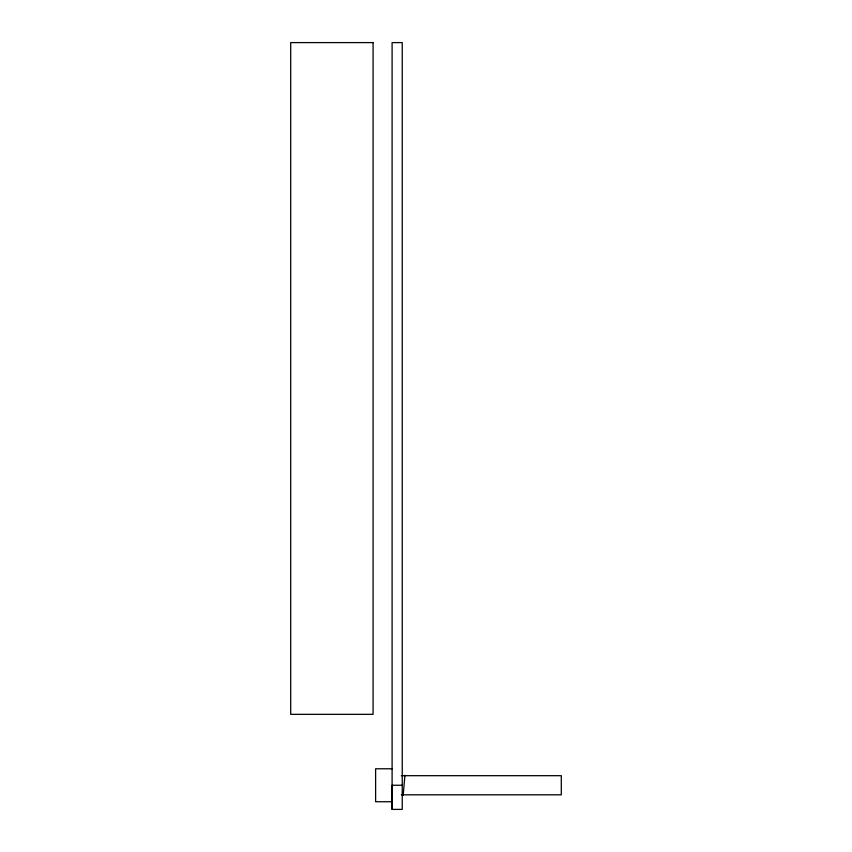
<?xml version="1.0" encoding="UTF-8"?>
<svg xmlns="http://www.w3.org/2000/svg" width="852" height="852" viewBox="0 0 852 852"><rect width="100%" height="100%" fill="white"/><g stroke="black" fill="none" stroke-linecap="round" stroke-linejoin="round"><path stroke-width="1.28" d="M403.177 795.353L404.934 775.309M392.101 768.781L375.615 768.781L375.615 801.732L392.101 801.732L392.101 42.6L402.24 42.6L402.24 809.4L392.101 809.4L392.101 785.256L402.24 785.256M401.345 775.682L561.298 775.682L561.298 794.82L401.345 794.82M392.101 802.328L392.101 809.4M373.08 42.6L290.702 42.6L290.702 714.338L373.08 714.338L373.08 42.6"/></g></svg>
